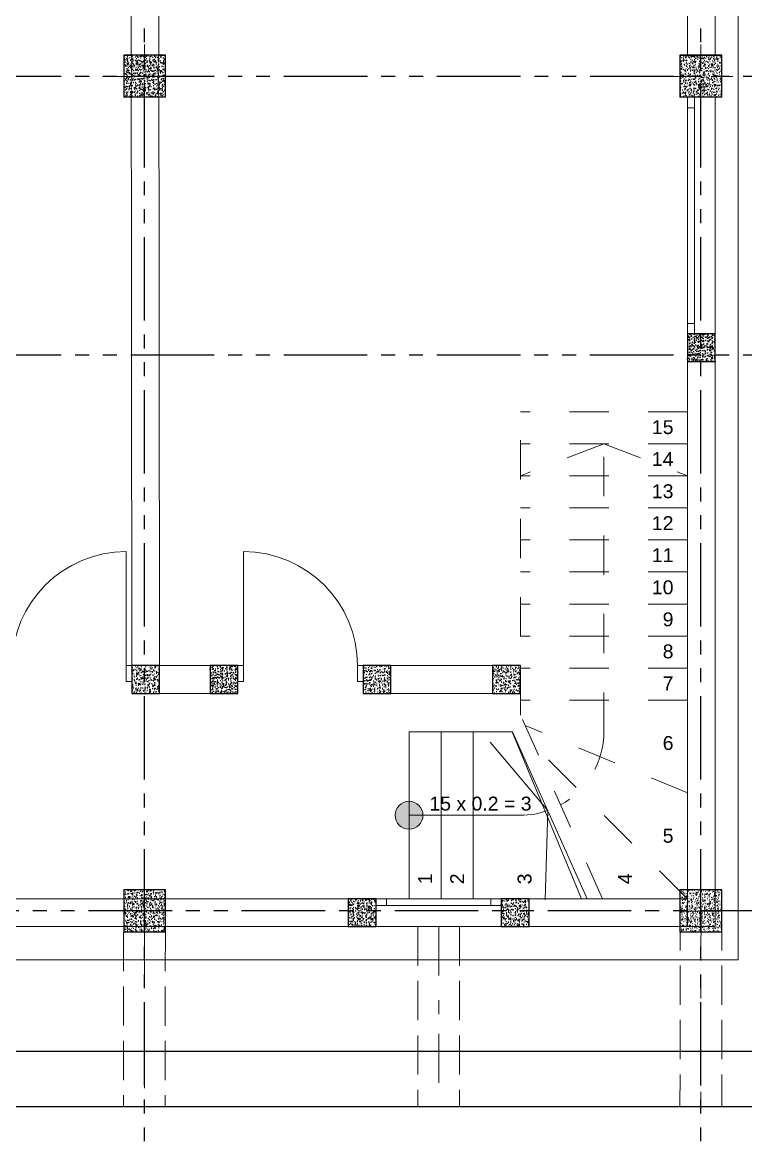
# Model space of a CAD drawing. Header units: metres. Extents: x -6.1 to 26.1, y -10.1 to 14.1.
# Drawn here: x 15.12 to 20.32, y -1.65 to 6.39 of the extents above; entities that cross this region are included whole.
import ezdxf
from ezdxf.enums import TextEntityAlignment as Align

# ---------------------------------------------------------------- set-up
doc = ezdxf.new("R2010")
doc.units = ezdxf.units.M
doc.header["$MEASUREMENT"] = 0
for name, pattern in [('Xref_Arq. PB$0$Línea Oculta', [0.391222, 0.282222, -0.109]), ('Xref_Arq. PB$0$Punto & Raya', [0.670278, 0.352778, -0.176389, 0, -0.141111]), ('Xref_Arq. PB$0$Rayas', [0.564444, 0.282222, -0.282222]), ('Xref_Arq. PB$0$Wipeout_Contour', [1, 0, -1]), ('Xref_Ejes$0$ACAD_ISO05W100', [33, 24, -3, 0, -3, 0, -3])]:
    doc.linetypes.add(name, pattern=pattern)
for name, color, linetype in [('Xref_Arq. PB$0$Estructura - Forjados', 7, 'Continuous'), ('Xref_Arq. PB$0$Estructura - Muros', 7, 'Continuous'), ('Xref_Arq. PB$0$Estructura - Vigas y Pilares', 7, 'Continuous'), ('Xref_Arq. PB$0$Interior - Escaleras', 7, 'Continuous'), ('Xref_Arq. PB$0$Puertas ArchiCAD', 7, 'Continuous'), ('Xref_Arq. PB$0$Ventanas ArchiCAD', 7, 'Continuous'), ('Xref_Castillos PB$0$COLUM. PB', 140, 'Continuous'), ('Xref_Ejes$0$00-EJES', 1, 'Xref_Ejes$0$ACAD_ISO05W100')]:
    doc.layers.add(name, color=color, linetype=linetype)
for name, color, linetype, lineweight in [('Xref_Arq. PB$0$Estructura - Forjados_Pluma_Nº__1', 7, 'Continuous', 13), ('Xref_Arq. PB$0$Estructura - Muros_Pluma_Nº__1', 7, 'Continuous', 13), ('Xref_Arq. PB$0$Estructura - Vigas y Pilares_Pluma_Nº__20', 1, 'Continuous', 0), ('Xref_Arq. PB$0$Estructura - Vigas y Pilares_Pluma_Nº__28', 7, 'Continuous', 18), ('Xref_Arq. PB$0$Interior - Escaleras_Pluma_Nº__2', 8, 'Continuous', 15), ('Xref_Arq. PB$0$Interior - Escaleras_Pluma_Nº__23', 7, 'Continuous', 18), ('Xref_Arq. PB$0$Puertas ArchiCAD_Pluma_Nº__1', 7, 'Continuous', 13), ('Xref_Arq. PB$0$Puertas ArchiCAD_Pluma_Nº__23', 7, 'Continuous', 18), ('Xref_Arq. PB$0$Ventanas ArchiCAD_Pluma_Nº__1', 7, 'Continuous', 13), ('Xref_Arq. PB$0$Ventanas ArchiCAD_Pluma_Nº__23', 7, 'Continuous', 18)]:
    doc.layers.add(name, color=color, linetype=linetype, lineweight=lineweight)
for name, color, linetype, lineweight, true_color in [('Xref_Arq. PB$0$Estructura - Vigas y Pilares_Pluma_Nº__170', 7, 'Continuous', 13, 0x9f9f00), ('Xref_Arq. PB$0$Estructura - Vigas y Pilares_Pluma_Nº__69', 7, 'Continuous', 13, 0x6a6a6a), ('Xref_Arq. PB$0$Estructura - Vigas y Pilares_Pluma_Nº__90', 7, 'Continuous', 13, 0x6a6a6a), ('Xref_Arq. PB$0$Puertas ArchiCAD_Pluma_Nº__3', 7, 'Continuous', 18, 0xff6600), ('Xref_Arq. PB$0$Ventanas ArchiCAD_Pluma_Nº__3', 7, 'Continuous', 18, 0xff6600)]:
    doc.layers.add(name, color=color, linetype=linetype, lineweight=lineweight, true_color=true_color)
doc.styles.add('Xref_Arq. PB$0$Estilo_Generado_1', font='arial.ttf')
pattern_1 = [(0, (0, 0), (0, 0.623538), [0.06, -0.3]), (0, (0.18, 0.3118), (0, 0.623538), [0.06, -0.3]), (60, (0, 0), (-0.54, 0.31177), [0.06, -0.3]), (60, (0.36, 0), (-0.54, 0.31177), [0.06, -0.3]), (120, (0.06, 0), (0.54, 0.31177), [0.06, -0.3]), (120, (0.42, 0), (0.54, 0.31177), [0.06, -0.3]), (0, (0, 0.06), (0, 0.12), [0, -0.12, 0, -0.18]), (45, (0.06, 0.06), (-0.0848528, 0.0848528), [0, -0.09, 0, -0.15])]

# ---------------------------------------------------------------- blocks, each defined once
blk = doc.blocks.new('Xref_Ejes')
at = {"layer": 'Xref_Ejes$0$00-EJES', "ltscale": 0.025}
for p, q in [((16, -8.9568), (16, 12.9873)), ((19.9967, -8.9568), (19.9967, 12.9873)), ((-4.9997, 6), (24.997, 6)), ((-5, 3.9958), (24.9967, 3.9958)), ((24.9967, 0), (-5, 0))]:
    blk.add_line(p, q, dxfattribs=at)
blk = doc.blocks.new('Xref_Arq. PB$0$Forjado_1', base_point=(9.6104, 18.2739))
at = {"layer": 'Xref_Arq. PB$0$Estructura - Forjados_Pluma_Nº__1', "linetype": 'Continuous', "flags": 128}
blk.add_lwpolyline([(9.6104, 18.2739), (9.6104, 8.6612), (-7.0825, 8.6612), (-7.0825, 18.2739)], close=True, dxfattribs=at)
blk = doc.blocks.new('Xref_Arq. PB$0$Forjado_2', base_point=(-11.0804, 18.5154))
at = {"layer": 'Xref_Arq. PB$0$Estructura - Forjados_Pluma_Nº__1', "linetype": 'Continuous', "flags": 128}
blk.add_lwpolyline([(-11.0804, 18.5154), (10.7361, 18.5154), (10.7514, 7.6041), (-11.0804, 7.6041)], close=True, dxfattribs=at)
blk = doc.blocks.new('Xref_Arq. PB$0$Ventana 17_2')
at = {"layer": 'Xref_Arq. PB$0$Ventanas ArchiCAD_Pluma_Nº__1', "linetype": 'Continuous'}
for p, q in [((-0.45, 0), (-0.45, -0.05)), ((0.45, 0), (0.45, -0.05))]:
    blk.add_line(p, q, dxfattribs=at)
at = {"layer": 'Xref_Arq. PB$0$Ventanas ArchiCAD_Pluma_Nº__23', "linetype": 'Continuous'}
for p, q in [((-0.45, 0), (-0.375, 0)), ((-0.375, 0), (-0.375, -0.05)), ((0.375, -0.05), (0.375, 0)), ((0.375, 0), (0.45, 0)), ((-0.375, -0.05), (-0.45, -0.05)), ((0.45, -0.05), (0.375, -0.05))]:
    blk.add_line(p, q, dxfattribs=at)
at = {"layer": 'Xref_Arq. PB$0$Ventanas ArchiCAD_Pluma_Nº__3', "linetype": 'Continuous'}
for p, q in [((-0.45, 0), (0.45, 0)), ((-0.375, 0), (0.375, 0)), ((0.375, -0.05), (-0.375, -0.05)), ((-0.45, -0.2), (0.45, -0.2))]:
    blk.add_line(p, q, dxfattribs=at)
blk = doc.blocks.new('Xref_Arq. PB$0$Muro_6', base_point=(-6.5596, 8.9011))
at = {"color": 254, "linetype": 'Xref_Arq. PB$0$Wipeout_Contour', "lineweight": 0, "ltscale": 63.854717}
blk.add_wipeout([(3.7919, 8.9011), (7.0081, 8.9011), (7.0081, 9.0511), (7.0081, 9.1011), (3.7919, 9.1011), (3.7919, 9.0511)], dxfattribs=at).dxf.layer = 'Xref_Arq. PB$0$Estructura - Muros'
at = {"color": 254, "linetype": 'Xref_Arq. PB$0$Wipeout_Contour', "lineweight": 0, "ltscale": 62.423768}
blk.add_wipeout([(7.9081, 8.9011), (9.3421, 8.9011), (9.3421, 9.1011), (7.9081, 9.1011), (7.9081, 9.0511)], dxfattribs=at).dxf.layer = 'Xref_Arq. PB$0$Estructura - Muros'
at = {"layer": 'Xref_Arq. PB$0$Estructura - Muros_Pluma_Nº__1', "linetype": 'Continuous'}
for p, q in [((7.0081, 9.1011), (7.0081, 9.0511)), ((7.9081, 9.1011), (7.9081, 9.0511)), ((7.0081, 9.0511), (7.0081, 8.9011)), ((7.9081, 9.0511), (7.9081, 8.9011))]:
    blk.add_line(p, q, dxfattribs=at)
at = {"layer": 'Xref_Arq. PB$0$Estructura - Muros_Pluma_Nº__1', "linetype": 'Continuous', "flags": 128}
for points in [[(7.0081, 9.1011), (3.7919, 9.1011)], [(9.3421, 9.1011), (7.9081, 9.1011)], [(9.3421, 8.9011), (9.3421, 9.1011)], [(3.7919, 8.9011), (7.0081, 8.9011)], [(7.9081, 8.9011), (9.3421, 8.9011)]]:
    blk.add_lwpolyline(points, dxfattribs=at)
at = {"layer": 'Xref_Arq. PB$0$Ventanas ArchiCAD', "color": 251, "linetype": 'Continuous', "lineweight": 13, "true_color": 0x6a6a6a, "xscale": -1}
blk.add_blockref('Xref_Arq. PB$0$Ventana 17_2', (7.4581, 9.1011), dxfattribs=at)
blk = doc.blocks.new('Xref_Arq. PB$0$Ventana 17_3')
at = {"layer": 'Xref_Arq. PB$0$Ventanas ArchiCAD_Pluma_Nº__1', "linetype": 'Continuous'}
for p, q in [((-0.85, 0), (-0.85, -0.05)), ((0.85, 0), (0.85, -0.05))]:
    blk.add_line(p, q, dxfattribs=at)
at = {"layer": 'Xref_Arq. PB$0$Ventanas ArchiCAD_Pluma_Nº__23', "linetype": 'Continuous'}
for p, q in [((-0.85, 0), (-0.775, 0)), ((-0.775, 0), (-0.775, -0.05)), ((0.775, -0.05), (0.775, 0)), ((0.775, 0), (0.85, 0)), ((-0.775, -0.05), (-0.85, -0.05)), ((0.85, -0.05), (0.775, -0.05))]:
    blk.add_line(p, q, dxfattribs=at)
at = {"layer": 'Xref_Arq. PB$0$Ventanas ArchiCAD_Pluma_Nº__3', "linetype": 'Continuous'}
for p, q in [((-0.85, 0), (0.85, 0)), ((-0.775, 0), (0.775, 0)), ((0.775, -0.05), (-0.775, -0.05)), ((-0.85, -0.2), (0.85, -0.2))]:
    blk.add_line(p, q, dxfattribs=at)
blk = doc.blocks.new('Xref_Arq. PB$0$Muro_11', base_point=(9.5434, 8.9011))
at = {"layer": 'Xref_Arq. PB$0$Estructura - Muros_Pluma_Nº__1', "linetype": 'Continuous'}
for p, q in [((9.3434, 14.8619), (9.3934, 14.8619)), ((9.3934, 14.8619), (9.5434, 14.8619))]:
    blk.add_line(p, q, dxfattribs=at)
at = {"layer": 'Xref_Arq. PB$0$Estructura - Muros_Pluma_Nº__1', "linetype": 'Continuous', "flags": 128}
for points in [[(9.5434, 14.8619), (9.5435, 18.1223)], [(9.3435, 17.9223), (9.3434, 15.1619)]]:
    blk.add_lwpolyline(points, dxfattribs=at)
at = {"color": 254, "linetype": 'Xref_Arq. PB$0$Wipeout_Contour', "lineweight": 0, "ltscale": 74.957945}
blk.add_wipeout([(9.3434, 8.9011), (9.5434, 8.9011), (9.5434, 13.1619), (9.3934, 13.1619), (9.3434, 13.1619)], dxfattribs=at).dxf.layer = 'Xref_Arq. PB$0$Estructura - Muros'
at = {"layer": 'Xref_Arq. PB$0$Estructura - Muros_Pluma_Nº__1', "linetype": 'Continuous'}
for p, q in [((9.3434, 13.1619), (9.3934, 13.1619)), ((9.3934, 13.1619), (9.5434, 13.1619))]:
    blk.add_line(p, q, dxfattribs=at)
at = {"layer": 'Xref_Arq. PB$0$Estructura - Muros_Pluma_Nº__1', "linetype": 'Continuous', "flags": 128}
for points in [[(9.3434, 13.1619), (9.3434, 8.9011)], [(9.5434, 8.9011), (9.5434, 13.1619)], [(9.3434, 8.9011), (9.5434, 8.9011)]]:
    blk.add_lwpolyline(points, dxfattribs=at)
at = {"layer": 'Xref_Arq. PB$0$Ventanas ArchiCAD', "color": 251, "linetype": 'Continuous', "lineweight": 13, "true_color": 0x6a6a6a, "rotation": 89.9999704918467}
blk.add_blockref('Xref_Arq. PB$0$Ventana 17_3', (9.3434, 14.0119), dxfattribs=at)
blk = doc.blocks.new('Xref_Arq. PB$0$Muro_17', base_point=(5.2451, 17.9223))
at = {"color": 254, "linetype": 'Xref_Arq. PB$0$Wipeout_Contour', "lineweight": 0, "ltscale": 61.343434}
blk.add_wipeout([(5.2451, 17.9223), (5.252, 10.7762), (5.452, 10.7762), (5.4451, 17.9223)], dxfattribs=at).dxf.layer = 'Xref_Arq. PB$0$Estructura - Muros'
at = {"layer": 'Xref_Arq. PB$0$Estructura - Muros_Pluma_Nº__1', "linetype": 'Continuous', "flags": 128}
for points in [[(5.2451, 17.9223), (5.252, 10.7762)], [(5.452, 10.7762), (5.4451, 17.9223)]]:
    blk.add_lwpolyline(points, dxfattribs=at)
blk = doc.blocks.new('Xref_Arq. PB$0$Puerta 17')
at = {"layer": 'Xref_Arq. PB$0$Puertas ArchiCAD_Pluma_Nº__1', "linetype": 'Continuous'}
for p, q in [((-0.45, 0), (-0.487, 0)), ((-0.45, 0), (-0.45, -0.115)), ((0.45, 0), (0.45, -0.115)), ((0.45, 0), (0.487, 0)), ((-0.45, -0.115), (-0.45, -0.2)), ((0.45, -0.115), (0.45, -0.2)), ((-0.45, -0.2), (-0.487, -0.2)), ((0.45, -0.2), (0.487, -0.2))]:
    blk.add_line(p, q, dxfattribs=at)
at = {"layer": 'Xref_Arq. PB$0$Puertas ArchiCAD_Pluma_Nº__23', "linetype": 'Continuous'}
for p, q in [((-0.41, 0), (-0.45, 0)), ((-0.45, 0), (-0.45, -0.115)), ((-0.41, -0.115), (-0.41, 0)), ((0.45, 0), (0.41, 0)), ((0.41, 0), (0.41, -0.115)), ((0.45, -0.115), (0.45, 0)), ((-0.45, -0.115), (-0.41, -0.115)), ((0.41, -0.115), (0.45, -0.115))]:
    blk.add_line(p, q, dxfattribs=at)
at = {"layer": 'Xref_Arq. PB$0$Puertas ArchiCAD_Pluma_Nº__3', "linetype": 'Continuous'}
blk.add_line((0.41, 0), (0.41, 0.82), dxfattribs=at)
blk.add_arc((0.41, 0), 0.82, 90, 180, dxfattribs=at)
blk = doc.blocks.new('Xref_Arq. PB$0$Muro_19', base_point=(-6.5109, 10.5762))
at = {"color": 254, "linetype": 'Xref_Arq. PB$0$Wipeout_Contour', "lineweight": 0, "ltscale": 72.299624}
blk.add_wipeout([(5.252, 10.5762), (6.0149, 10.5762), (6.0149, 10.6612), (6.0149, 10.7762), (5.252, 10.7762), (5.252, 10.6612)], dxfattribs=at).dxf.layer = 'Xref_Arq. PB$0$Estructura - Muros'
at = {"color": 254, "linetype": 'Xref_Arq. PB$0$Wipeout_Contour', "lineweight": 0, "ltscale": 65.093512}
blk.add_wipeout([(6.9149, 10.5762), (8.0454, 10.5762), (8.0454, 10.7762), (6.9149, 10.7762), (6.9149, 10.6612)], dxfattribs=at).dxf.layer = 'Xref_Arq. PB$0$Estructura - Muros'
at = {"layer": 'Xref_Arq. PB$0$Estructura - Muros_Pluma_Nº__1', "linetype": 'Continuous'}
for p, q in [((5.252, 10.7762), (5.289, 10.7762)), ((5.252, 10.7762), (5.252, 10.6612)), ((6.0149, 10.7762), (5.9779, 10.7762)), ((6.0149, 10.7762), (6.0149, 10.6612)), ((6.9149, 10.7762), (6.9519, 10.7762)), ((6.9149, 10.7762), (6.9149, 10.6612)), ((5.252, 10.6612), (5.252, 10.5762)), ((6.0149, 10.6612), (6.0149, 10.5762)), ((6.9149, 10.6612), (6.9149, 10.5762)), ((5.252, 10.5762), (5.289, 10.5762)), ((6.0149, 10.5762), (5.9779, 10.5762)), ((6.9149, 10.5762), (6.9519, 10.5762))]:
    blk.add_line(p, q, dxfattribs=at)
at = {"layer": 'Xref_Arq. PB$0$Estructura - Muros_Pluma_Nº__1', "linetype": 'Continuous', "flags": 128}
for points in [[(6.0149, 10.7762), (5.452, 10.7762)], [(8.0454, 10.7762), (6.9149, 10.7762)], [(8.0454, 10.5762), (8.0454, 10.7762)], [(5.252, 10.5762), (6.0149, 10.5762)], [(6.9149, 10.5762), (8.0454, 10.5762)]]:
    blk.add_lwpolyline(points, dxfattribs=at)
at = {"layer": 'Xref_Arq. PB$0$Puertas ArchiCAD', "linetype": 'Continuous'}
blk.add_blockref('Xref_Arq. PB$0$Puerta 17', (4.802, 10.7762), dxfattribs=at)
at = {"layer": 'Xref_Arq. PB$0$Puertas ArchiCAD', "linetype": 'Continuous', "xscale": -1}
blk.add_blockref('Xref_Arq. PB$0$Puerta 17', (6.4649, 10.7762), dxfattribs=at)
blk = doc.blocks.new('Xref_Arq. PB$0$Pilar_10', base_point=(9.3421, 15.0119))
at = {"color": 254, "linetype": 'Xref_Arq. PB$0$Wipeout_Contour', "lineweight": 0, "ltscale": 70.741197}
blk.add_wipeout([(9.4921, 15.1619), (9.1921, 15.1619), (9.1921, 14.8619), (9.4921, 14.8619)], dxfattribs=at).dxf.layer = 'Xref_Arq. PB$0$Estructura - Vigas y Pilares'
at = {"layer": 'Xref_Arq. PB$0$Estructura - Vigas y Pilares_Pluma_Nº__170', "linetype": 'Continuous'}
h = blk.add_hatch(dxfattribs=at)
h.set_pattern_fill('HORMIGÓN_ARMADO', color=256, style=0, pattern_type=2)
h.set_pattern_definition(pattern_1)
h.paths.add_polyline_path([(9.4921, 15.1619), (9.1921, 15.1619), (9.1921, 14.8619), (9.4921, 14.8619)])
at = {"layer": 'Xref_Arq. PB$0$Estructura - Vigas y Pilares_Pluma_Nº__20', "linetype": 'Continuous'}
for p, q in [((9.3421, 15.0919), (9.3421, 15.2419)), ((9.2621, 15.0119), (9.1121, 15.0119)), ((9.4221, 15.0119), (9.5721, 15.0119)), ((9.3421, 14.9319), (9.3421, 14.7819))]:
    blk.add_line(p, q, dxfattribs=at)
at = {"layer": 'Xref_Arq. PB$0$Estructura - Vigas y Pilares_Pluma_Nº__28', "linetype": 'Continuous'}
for p, q in [((9.4921, 15.1619), (9.1921, 15.1619)), ((9.1921, 15.1619), (9.1921, 14.8619)), ((9.4921, 14.8619), (9.4921, 15.1619)), ((9.1921, 14.8619), (9.4921, 14.8619))]:
    blk.add_line(p, q, dxfattribs=at)
blk = doc.blocks.new('Xref_Arq. PB$0$Pilar_11', base_point=(5.3454, 15.0123))
at = {"layer": 'Xref_Arq. PB$0$Estructura - Vigas y Pilares_Pluma_Nº__20', "linetype": 'Continuous'}
for p, q in [((5.3454, 15.0923), (5.3454, 15.2423)), ((5.3454, 14.9323), (5.3454, 14.7823))]:
    blk.add_line(p, q, dxfattribs=at)
at = {"color": 254, "linetype": 'Xref_Arq. PB$0$Wipeout_Contour', "lineweight": 0, "ltscale": 63.604459}
blk.add_wipeout([(5.1954, 15.1623), (5.1954, 14.8623), (5.2481, 14.8623), (5.2478, 15.1623)], dxfattribs=at).dxf.layer = 'Xref_Arq. PB$0$Estructura - Vigas y Pilares'
at = {"color": 254, "linetype": 'Xref_Arq. PB$0$Wipeout_Contour', "lineweight": 0, "ltscale": 63.93575}
blk.add_wipeout([(5.4954, 15.1623), (5.4478, 15.1623), (5.4481, 14.8623), (5.4954, 14.8623)], dxfattribs=at).dxf.layer = 'Xref_Arq. PB$0$Estructura - Vigas y Pilares'
at = {"layer": 'Xref_Arq. PB$0$Estructura - Vigas y Pilares_Pluma_Nº__170', "linetype": 'Continuous'}
h = blk.add_hatch(dxfattribs=at)
h.set_pattern_fill('HORMIGÓN_ARMADO', color=256, style=0, pattern_type=2)
h.set_pattern_definition(pattern_1)
h.paths.add_polyline_path([(5.1954, 15.1623), (5.1954, 14.8623), (5.2481, 14.8623), (5.2478, 15.1623)])
h = blk.add_hatch(dxfattribs=at)
h.set_pattern_fill('HORMIGÓN_ARMADO', color=256, style=0, pattern_type=2)
h.set_pattern_definition(pattern_1)
h.paths.add_polyline_path([(5.4954, 15.1623), (5.4478, 15.1623), (5.4481, 14.8623), (5.4954, 14.8623)])
at = {"layer": 'Xref_Arq. PB$0$Estructura - Vigas y Pilares_Pluma_Nº__20', "linetype": 'Continuous'}
for p, q in [((5.2654, 15.0123), (5.1154, 15.0123)), ((5.4254, 15.0123), (5.5754, 15.0123))]:
    blk.add_line(p, q, dxfattribs=at)
at = {"layer": 'Xref_Arq. PB$0$Estructura - Vigas y Pilares_Pluma_Nº__28', "linetype": 'Continuous'}
for p, q in [((5.1954, 15.1623), (5.1954, 14.8623)), ((5.2478, 15.1623), (5.1954, 15.1623)), ((5.4954, 15.1623), (5.4478, 15.1623)), ((5.4954, 14.8623), (5.4954, 15.1623)), ((5.1954, 14.8623), (5.2481, 14.8623)), ((5.4481, 14.8623), (5.4954, 14.8623))]:
    blk.add_line(p, q, dxfattribs=at)
blk = doc.blocks.new('Xref_Arq. PB$0$Escalera 1')
at = {"layer": 'Xref_Arq. PB$0$Interior - Escaleras_Pluma_Nº__2', "linetype": 'Continuous'}
blk.add_hatch(color=256, dxfattribs=at).paths.add_polyline_path([(-0.5, 0, 1), (-0.7, 0, 1)])
at = {"layer": 'Xref_Arq. PB$0$Interior - Escaleras_Pluma_Nº__23', "linetype": 'Xref_Arq. PB$0$Rayas'}
for p, q in [((-1.2, 1.39), (-1.2, 2)), ((-1.2, 2), (2.3, 2)), ((-1.2, 2), (-0.097, 0.897)), ((-0.4385, 2), (0.0446, 0.8337)), ((0.2273, 2), (0.2273, 0.8)), ((0.4576, 2), (0.4576, 0.8)), ((0.6879, 2), (0.6879, 0.8)), ((0.9182, 2), (0.9182, 0.8)), ((1.1485, 2), (1.1485, 0.8)), ((1.3788, 2), (1.3788, 0.8)), ((1.6091, 2), (1.6091, 0.8)), ((1.8394, 2), (1.8394, 0.8)), ((2.0697, 1.4), (1.8394, 2)), ((2.0697, 2), (2.0697, 0.8)), ((2.3, 2), (2.3, 0.8)), ((2.3, 2), (2.3, 0.8)), ((-1.2, 1.39), (0.12, 0.8)), ((0, 1.4), (2.0697, 1.4)), ((2.0697, 1.4), (1.8394, 0.8)), ((0.12, 0.8), (2.3, 0.8))]:
    blk.add_line(p, q, dxfattribs=at)
at = {"layer": 'Xref_Arq. PB$0$Interior - Escaleras_Pluma_Nº__23', "linetype": 'Continuous'}
for p, q in [((-1.2, 0), (-1.2, 1.2805)), ((-1.2, 1.2805), (0, 0.7441)), ((-1.2, 1.2385), (0, 0.7414)), ((-0.5666, 0.9974), (-1.209, 0.9772)), ((-0.5666, 0.9974), (-0.0758, 0.5825)), ((-0.6, 0), (-0.6, 0.8)), ((0, 0), (0, 0.7441)), ((-1.2, 0.4606), (0, 0.4606)), ((-1.2, 0.2303), (0, 0.2303)), ((-1.2, 0), (0, 0)), ((-1.2, 0), (0, 0))]:
    blk.add_line(p, q, dxfattribs=at)
blk.add_circle((-0.6, 0), 0.1, dxfattribs=at)
at = {"layer": 'Xref_Arq. PB$0$Interior - Escaleras_Pluma_Nº__23', "linetype": 'Xref_Arq. PB$0$Rayas'}
blk.add_arc((0, 0.8), 0.6, 90, 151.23554, dxfattribs=at)
at = {"layer": 'Xref_Arq. PB$0$Interior - Escaleras_Pluma_Nº__23', "linetype": 'Continuous'}
blk.add_arc((0, 0.8), 0.6, 160.79594, 180, dxfattribs=at)
at = {"layer": 'Xref_Arq. PB$0$Interior - Escaleras_Pluma_Nº__23', "style": 'Xref_Arq. PB$0$Estilo_Generado_1'}
for tag, rotation, p in [('gs_numb_startfrom_4', 270, (-0.7524, 1.9049)), ('gs_numb_startfrom_5', 270, (-0.0857, 1.9049)), ('gs_numb_startfrom_6', 270, (0.3424, 1.9057)), ('gs_numb_startfrom_7', 270, (0.5727, 1.9049)), ('gs_numb_startfrom_8', 270, (0.803, 1.9049)), ('gs_numb_startfrom_9', 270, (1.0333, 1.9049)), ('gs_numb_startfrom_10', 270, (1.2636, 1.9057)), ('gs_numb_startfrom_11', 270, (1.4939, 1.9057)), ('gs_numb_startfrom_12', 270, (1.7242, 1.9048)), ('gs_numb_startfrom_13', 270, (1.9545, 1.9057)), ('gs_numb_startfrom_14', 270, (2.1849, 1.9049)), ('gs_numb_startfrom_3', 180, (-1.0237, 1.5581)), ('gs_numb_startfrom_2', 180, (-1.0237, 0.8345)), ('gs_detlevel_2D_dim', 270, (-0.5214, 0.8847)), ('gs_numb_startfrom_1', 180, (-1.0237, 0.3512)), ('gs_numb_startfrom_0', 180, (-1.0237, 0.1209))]:
    blk.add_attdef(tag, text='', height=0.1, rotation=rotation, dxfattribs=at).set_placement(p, align=Align.MIDDLE_LEFT)
blk = doc.blocks.new('Xref_Arq. PB$0$Viga_12', base_point=(5.344, 8.8619))
at = {"layer": 'Xref_Arq. PB$0$Estructura - Vigas y Pilares_Pluma_Nº__69', "linetype": 'Xref_Arq. PB$0$Punto & Raya'}
blk.add_line((5.344, 8.8619), (5.3433, 7.6041), dxfattribs=at)
at = {"layer": 'Xref_Arq. PB$0$Estructura - Vigas y Pilares_Pluma_Nº__90', "linetype": 'Xref_Arq. PB$0$Línea Oculta'}
for p, q in [((5.194, 8.862), (5.1933, 7.6042)), ((5.194, 8.862), (5.494, 8.8618)), ((5.494, 8.8618), (5.4933, 7.604)), ((5.1933, 7.6042), (5.4933, 7.604))]:
    blk.add_line(p, q, dxfattribs=at)
blk = doc.blocks.new('Xref_Arq. PB$0$Viga_13', base_point=(9.3435, 9.0119))
at = {"layer": 'Xref_Arq. PB$0$Estructura - Vigas y Pilares_Pluma_Nº__69', "linetype": 'Xref_Arq. PB$0$Punto & Raya'}
blk.add_line((9.3435, 9.0119), (9.3421, 7.6041), dxfattribs=at)
at = {"layer": 'Xref_Arq. PB$0$Estructura - Vigas y Pilares_Pluma_Nº__90', "linetype": 'Xref_Arq. PB$0$Línea Oculta'}
for p, q in [((9.1935, 9.012), (9.1921, 7.6042)), ((9.1935, 9.012), (9.4935, 9.0117)), ((9.4935, 9.0117), (9.4921, 7.6039)), ((9.1921, 7.6042), (9.4921, 7.6039))]:
    blk.add_line(p, q, dxfattribs=at)
blk = doc.blocks.new('Xref_Arq. PB$0$Viga_14', base_point=(7.4581, 8.9011))
at = {"layer": 'Xref_Arq. PB$0$Estructura - Vigas y Pilares_Pluma_Nº__69', "linetype": 'Xref_Arq. PB$0$Punto & Raya'}
blk.add_line((7.4581, 8.9011), (7.4581, 7.6041), dxfattribs=at)
at = {"layer": 'Xref_Arq. PB$0$Estructura - Vigas y Pilares_Pluma_Nº__90', "linetype": 'Xref_Arq. PB$0$Línea Oculta'}
for p, q in [((7.3081, 8.9011), (7.3081, 7.6041)), ((7.3081, 8.9011), (7.6081, 8.9011)), ((7.6081, 8.9011), (7.6081, 7.6041)), ((7.3081, 7.6041), (7.6081, 7.6041))]:
    blk.add_line(p, q, dxfattribs=at)
blk = doc.blocks.new('Xref_Arq. PB')
at = {"layer": 'Xref_Arq. PB$0$Estructura - Forjados', "linetype": 'Continuous'}
for name, p in [('Xref_Arq. PB$0$Forjado_2', (-0.4258, 9.5015)), ('Xref_Arq. PB$0$Forjado_1', (20.265, 9.26))]:
    blk.add_blockref(name, p, dxfattribs=at)
at = {"layer": 'Xref_Arq. PB$0$Estructura - Muros'}
for name, p in [('Xref_Arq. PB$0$Muro_17', (15.8997, 8.9084)), ('Xref_Arq. PB$0$Muro_6', (4.095, -0.1129))]:
    blk.add_blockref(name, p, dxfattribs=at)
for name, p in [('Xref_Arq. PB$0$Muro_11', (20.1001, -0.1129)), ('Xref_Arq. PB$0$Muro_19', (4.1437, 1.5623))]:
    blk.add_blockref(name, p, dxfattribs=at)
at = {"layer": 'Xref_Arq. PB$0$Estructura - Vigas y Pilares'}
blk.add_blockref('Xref_Arq. PB$0$Pilar_11', (16, 5.9983), dxfattribs=at)
at = {"layer": 'Xref_Arq. PB$0$Estructura - Vigas y Pilares', "color": 251, "lineweight": 13, "true_color": 0x6a6a6a}
for name, p in [('Xref_Arq. PB$0$Viga_12', (15.9986, -0.1521)), ('Xref_Arq. PB$0$Viga_14', (18.1127, -0.1129))]:
    blk.add_blockref(name, p, dxfattribs=at)
blk.add_lwpolyline([(-0.4258, 1.7043), (-0.0258, 1.7043), (-0.0258, -1.0098), (21.006, -1.0098), (21.0148, 3.5281), (21.3991, 3.5263), (21.406, -1.4098), (-0.4258, -1.4098), (-0.4258, 1.7043)])
at = {"layer": 'Xref_Arq. PB$0$Estructura - Vigas y Pilares'}
blk.add_blockref('Xref_Arq. PB$0$Pilar_10', (19.9967, 5.998), dxfattribs=at)
at = {"layer": 'Xref_Arq. PB$0$Estructura - Vigas y Pilares', "color": 251, "lineweight": 13, "true_color": 0x6a6a6a}
blk.add_blockref('Xref_Arq. PB$0$Viga_13', (19.9981, -0.0021), dxfattribs=at)
at = {"layer": 'Xref_Arq. PB$0$Interior - Escaleras', "linetype": 'Continuous'}
ref = blk.add_blockref('Xref_Arq. PB$0$Escalera 1', (17.9001, 1.2871), dxfattribs=dict(at, xscale=-1, rotation=270))
ref.add_attrib('gs_detlevel_2D_dim', ' 15 x 0.2 = 3', dxfattribs={"layer": 'Xref_Arq. PB$0$Interior - Escaleras_Pluma_Nº__23', "color": 7, "height": 0.1, "style": 'Xref_Arq. PB$0$Estilo_Generado_1'}).set_placement((18.78, 0.7706), align=Align.MIDDLE_RIGHT)
ref.add_attrib('gs_numb_startfrom', '1', dxfattribs={"layer": 'Xref_Arq. PB$0$Interior - Escaleras_Pluma_Nº__23', "color": 7, "height": 0.1, "rotation": 90, "style": 'Xref_Arq. PB$0$Estilo_Generado_1'}).set_placement((18.0153, 0.2691), align=Align.MIDDLE_RIGHT)
ref.add_attrib('gs_numb_startfrom_1', '2', dxfattribs={"layer": 'Xref_Arq. PB$0$Interior - Escaleras_Pluma_Nº__23', "color": 7, "height": 0.1, "rotation": 90, "style": 'Xref_Arq. PB$0$Estilo_Generado_1'}).set_placement((18.2456, 0.2691), align=Align.MIDDLE_RIGHT)
ref.add_attrib('gs_numb_startfrom_2', '3', dxfattribs={"layer": 'Xref_Arq. PB$0$Interior - Escaleras_Pluma_Nº__23', "color": 7, "height": 0.1, "rotation": 90, "style": 'Xref_Arq. PB$0$Estilo_Generado_1'}).set_placement((18.7298, 0.2683), align=Align.MIDDLE_RIGHT)
ref.add_attrib('gs_numb_startfrom_3', '4', dxfattribs={"layer": 'Xref_Arq. PB$0$Interior - Escaleras_Pluma_Nº__23', "color": 7, "height": 0.1, "rotation": 90, "style": 'Xref_Arq. PB$0$Estilo_Generado_1'}).set_placement((19.4525, 0.2691), align=Align.MIDDLE_RIGHT)
ref.add_attrib('gs_numb_startfrom_4', '5', dxfattribs={"layer": 'Xref_Arq. PB$0$Interior - Escaleras_Pluma_Nº__23', "color": 7, "height": 0.1, "style": 'Xref_Arq. PB$0$Estilo_Generado_1'}).set_placement((19.8001, 0.5396), align=Align.MIDDLE_RIGHT)
ref.add_attrib('gs_numb_startfrom_5', '6', dxfattribs={"layer": 'Xref_Arq. PB$0$Interior - Escaleras_Pluma_Nº__23', "color": 7, "height": 0.1, "style": 'Xref_Arq. PB$0$Estilo_Generado_1'}).set_placement((19.8001, 1.2063), align=Align.MIDDLE_RIGHT)
ref.add_attrib('gs_numb_startfrom_6', '7', dxfattribs={"layer": 'Xref_Arq. PB$0$Interior - Escaleras_Pluma_Nº__23', "color": 7, "height": 0.1, "style": 'Xref_Arq. PB$0$Estilo_Generado_1'}).set_placement((19.8001, 1.6353), align=Align.MIDDLE_RIGHT)
ref.add_attrib('gs_numb_startfrom_7', '8', dxfattribs={"layer": 'Xref_Arq. PB$0$Interior - Escaleras_Pluma_Nº__23', "color": 7, "height": 0.1, "style": 'Xref_Arq. PB$0$Estilo_Generado_1'}).set_placement((19.8001, 1.8647), align=Align.MIDDLE_RIGHT)
ref.add_attrib('gs_numb_startfrom_8', '9', dxfattribs={"layer": 'Xref_Arq. PB$0$Interior - Escaleras_Pluma_Nº__23', "color": 7, "height": 0.1, "style": 'Xref_Arq. PB$0$Estilo_Generado_1'}).set_placement((19.8001, 2.0951), align=Align.MIDDLE_RIGHT)
ref.add_attrib('gs_numb_startfrom_9', '10', dxfattribs={"layer": 'Xref_Arq. PB$0$Interior - Escaleras_Pluma_Nº__23', "color": 7, "height": 0.1, "style": 'Xref_Arq. PB$0$Estilo_Generado_1'}).set_placement((19.8001, 2.3254), align=Align.MIDDLE_RIGHT)
ref.add_attrib('gs_numb_startfrom_10', '11', dxfattribs={"layer": 'Xref_Arq. PB$0$Interior - Escaleras_Pluma_Nº__23', "color": 7, "height": 0.1, "style": 'Xref_Arq. PB$0$Estilo_Generado_1'}).set_placement((19.8001, 2.5565), align=Align.MIDDLE_RIGHT)
ref.add_attrib('gs_numb_startfrom_11', '12', dxfattribs={"layer": 'Xref_Arq. PB$0$Interior - Escaleras_Pluma_Nº__23', "color": 7, "height": 0.1, "style": 'Xref_Arq. PB$0$Estilo_Generado_1'}).set_placement((19.8001, 2.7868), align=Align.MIDDLE_RIGHT)
ref.add_attrib('gs_numb_startfrom_12', '13', dxfattribs={"layer": 'Xref_Arq. PB$0$Interior - Escaleras_Pluma_Nº__23', "color": 7, "height": 0.1, "style": 'Xref_Arq. PB$0$Estilo_Generado_1'}).set_placement((19.8001, 3.0162), align=Align.MIDDLE_RIGHT)
ref.add_attrib('gs_numb_startfrom_13', '14', dxfattribs={"layer": 'Xref_Arq. PB$0$Interior - Escaleras_Pluma_Nº__23', "color": 7, "height": 0.1, "style": 'Xref_Arq. PB$0$Estilo_Generado_1'}).set_placement((19.8001, 3.2474), align=Align.MIDDLE_RIGHT)
ref.add_attrib('gs_numb_startfrom_14', '15', dxfattribs={"layer": 'Xref_Arq. PB$0$Interior - Escaleras_Pluma_Nº__23', "color": 7, "height": 0.1, "style": 'Xref_Arq. PB$0$Estilo_Generado_1'}).set_placement((19.8001, 3.4769), align=Align.MIDDLE_RIGHT)
blk = doc.blocks.new('*U272')
at = {"ltscale": 0.025}
h = blk.add_hatch(dxfattribs=at)
h.set_pattern_fill('AR-CONC', color=4, scale=0.00025)
h.set_pattern_definition([(50, (0.075, 0.075), (0.045546, -0.003985), [0.0047625, -0.0523875]), (355, (0.075, 0.075), (-0.008811, 0.047764), [0.00381, -0.04191]), (100.451, (0.078796, 0.07467), (0.036735, 0.043779), [0.0040475, -0.0445226]), (46.184, (0.075, 0.0877), (0.06777, -0.01051), [0.007144, -0.078581]), (96.636, (0.08065, 0.086824), (0.059351, 0.061857), [0.006071, -0.066784]), (351.184, (0.075, 0.0877), (0.05935, 0.061857), [0.005715, -0.062865]), (21, (0.08135, 0.084525), (0.0379036, -0.025566), [0.0047625, -0.0523875]), (326, (0.08135, 0.084525), (0.0154505, 0.046047), [0.00381, -0.04191]), (71.451, (0.08451, 0.082394), (0.053354, 0.020481), [0.0040475, -0.0445225]), (37.5, (0.075, 0.075), (0.0007722, 0.0211388), [0, -0.041402, 0, -0.042545, 0, -0.0420688]), (7.5, (0.075, 0.075), (0.016705, 0.0250451), [0, -0.024257, 0, -0.0404495, 0, -0.0160337]), (327.5, (0.06084, 0.075), (0.0338976, -0.0014322), [0, -0.015875, 0, -0.04953, 0, -0.0657225]), (317.5, (0.05449, 0.075), (0.0370323, 0.0063566), [0, -0.0206375, 0, -0.032893, 0, -0.0466725])])
h.paths.add_polyline_path([(-0.075, -0.075), (0.225, -0.075), (0.225, 0.225), (-0.075, 0.225)])
at = {"color": 4, "linetype": 'ByBlock', "ltscale": 0.025}
blk.add_lwpolyline([(-0.075, -0.075), (0.225, -0.075), (0.225, 0.225), (-0.075, 0.225)], close=True, dxfattribs=at)
blk = doc.blocks.new('*U295')
at = {"ltscale": 0.025, "true_color": 0xcd2027}
h = blk.add_hatch(dxfattribs=at)
h.set_pattern_fill('AR-CONC', color=242, scale=0.00025)
h.set_pattern_definition([(50, (-0.025, -0.025), (0.045546, -0.003985), [0.0047625, -0.0523875]), (355, (-0.025, -0.025), (-0.008811, 0.047764), [0.00381, -0.04191]), (100.451, (-0.021204, -0.02533), (0.036735, 0.043779), [0.0040475, -0.0445226]), (46.184, (-0.025, -0.0123), (0.06777, -0.01051), [0.007144, -0.078581]), (96.636, (-0.01935, -0.013176), (0.05935, 0.061857), [0.006071, -0.066784]), (351.184, (-0.025, -0.0123), (0.05935, 0.061857), [0.005715, -0.062865]), (21, (-0.01865, -0.015475), (0.0379036, -0.025566), [0.0047625, -0.0523875]), (326, (-0.01865, -0.015475), (0.01545, 0.046047), [0.00381, -0.04191]), (71.451, (-0.01549, -0.017606), (0.053354, 0.020481), [0.0040475, -0.0445225]), (37.5, (-0.025, -0.025), (0.0007722, 0.0211388), [0, -0.041402, 0, -0.042545, 0, -0.0420688]), (7.5, (-0.025, -0.025), (0.016705, 0.0250451), [0, -0.024257, 0, -0.0404495, 0, -0.0160337]), (327.5, (-0.03916, -0.025), (0.0338976, -0.0014322), [0, -0.015875, 0, -0.04953, 0, -0.0657225]), (317.5, (-0.04551, -0.025), (0.0370323, 0.0063566), [0, -0.0206375, 0, -0.032893, 0, -0.0466725])])
h.paths.add_polyline_path([(-0.075, -0.075), (0.125, -0.075), (0.125, 0.125), (-0.075, 0.125)])
at = {"color": 242, "linetype": 'ByBlock', "ltscale": 0.025, "true_color": 0xcd2027}
blk.add_lwpolyline([(-0.075, -0.075), (0.125, -0.075), (0.125, 0.125), (-0.075, 0.125)], close=True, dxfattribs=at)
blk = doc.blocks.new('*U299')
at = {"ltscale": 0.025, "true_color": 0xcd2027}
h = blk.add_hatch(dxfattribs=at)
h.set_pattern_fill('AR-CONC', color=242, scale=0.00025)
h.set_pattern_definition([(50, (-0.025, -0.025), (0.045546, -0.003985), [0.0047625, -0.0523875]), (355, (-0.025, -0.025), (-0.008811, 0.047764), [0.00381, -0.04191]), (100.451, (-0.021204, -0.02533), (0.036735, 0.043779), [0.0040475, -0.0445226]), (46.184, (-0.025, -0.0123), (0.06777, -0.01051), [0.007144, -0.078581]), (96.636, (-0.01935, -0.013176), (0.05935, 0.061857), [0.006071, -0.066784]), (351.184, (-0.025, -0.0123), (0.05935, 0.061857), [0.005715, -0.062865]), (21, (-0.01865, -0.015475), (0.0379036, -0.025566), [0.0047625, -0.0523875]), (326, (-0.01865, -0.015475), (0.01545, 0.046047), [0.00381, -0.04191]), (71.451, (-0.01549, -0.017606), (0.053354, 0.020481), [0.0040475, -0.0445225]), (37.5, (-0.025, -0.025), (0.0007722, 0.0211388), [0, -0.041402, 0, -0.042545, 0, -0.0420688]), (7.5, (-0.025, -0.025), (0.016705, 0.0250451), [0, -0.024257, 0, -0.0404495, 0, -0.0160337]), (327.5, (-0.03916, -0.025), (0.0338976, -0.0014322), [0, -0.015875, 0, -0.04953, 0, -0.0657225]), (317.5, (-0.04551, -0.025), (0.0370323, 0.0063566), [0, -0.0206375, 0, -0.032893, 0, -0.0466725])])
h.paths.add_polyline_path([(-0.075, -0.075), (0.125, -0.075), (0.125, 0.125), (-0.075, 0.125)])
at = {"color": 242, "linetype": 'ByBlock', "ltscale": 0.025, "true_color": 0xcd2027}
blk.add_lwpolyline([(-0.075, -0.075), (0.125, -0.075), (0.125, 0.125), (-0.075, 0.125)], close=True, dxfattribs=at)
blk = doc.blocks.new('*U290')
at = {"ltscale": 0.025, "true_color": 0xcd2027}
h = blk.add_hatch(dxfattribs=at)
h.set_pattern_fill('AR-CONC', color=242, scale=0.00025)
h.set_pattern_definition([(50, (-0.025, -0.025), (0.045546, -0.003985), [0.0047625, -0.0523875]), (355, (-0.025, -0.025), (-0.008811, 0.047764), [0.00381, -0.04191]), (100.451, (-0.021204, -0.02533), (0.036735, 0.043779), [0.0040475, -0.0445226]), (46.184, (-0.025, -0.0123), (0.06777, -0.01051), [0.007144, -0.078581]), (96.636, (-0.01935, -0.013176), (0.05935, 0.061857), [0.006071, -0.066784]), (351.184, (-0.025, -0.0123), (0.05935, 0.061857), [0.005715, -0.062865]), (21, (-0.01865, -0.015475), (0.0379036, -0.025566), [0.0047625, -0.0523875]), (326, (-0.01865, -0.015475), (0.01545, 0.046047), [0.00381, -0.04191]), (71.451, (-0.01549, -0.017606), (0.053354, 0.020481), [0.0040475, -0.0445225]), (37.5, (-0.025, -0.025), (0.0007722, 0.0211388), [0, -0.041402, 0, -0.042545, 0, -0.0420688]), (7.5, (-0.025, -0.025), (0.016705, 0.0250451), [0, -0.024257, 0, -0.0404495, 0, -0.0160337]), (327.5, (-0.03916, -0.025), (0.0338976, -0.0014322), [0, -0.015875, 0, -0.04953, 0, -0.0657225]), (317.5, (-0.04551, -0.025), (0.0370323, 0.0063566), [0, -0.0206375, 0, -0.032893, 0, -0.0466725])])
h.paths.add_polyline_path([(-0.075, -0.075), (0.125, -0.075), (0.125, 0.125), (-0.075, 0.125)])
at = {"color": 242, "linetype": 'ByBlock', "ltscale": 0.025, "true_color": 0xcd2027}
blk.add_lwpolyline([(-0.075, -0.075), (0.125, -0.075), (0.125, 0.125), (-0.075, 0.125)], close=True, dxfattribs=at)
blk = doc.blocks.new('*U301')
at = {"ltscale": 0.025, "true_color": 0xcd2027}
h = blk.add_hatch(dxfattribs=at)
h.set_pattern_fill('AR-CONC', color=242, scale=0.00025)
h.set_pattern_definition([(50, (-0.025, -0.025), (0.045546, -0.003985), [0.0047625, -0.0523875]), (355, (-0.025, -0.025), (-0.008811, 0.047764), [0.00381, -0.04191]), (100.451, (-0.021204, -0.02533), (0.036735, 0.043779), [0.0040475, -0.0445226]), (46.184, (-0.025, -0.0123), (0.06777, -0.01051), [0.007144, -0.078581]), (96.636, (-0.01935, -0.013176), (0.05935, 0.061857), [0.006071, -0.066784]), (351.184, (-0.025, -0.0123), (0.05935, 0.061857), [0.005715, -0.062865]), (21, (-0.01865, -0.015475), (0.0379036, -0.025566), [0.0047625, -0.0523875]), (326, (-0.01865, -0.015475), (0.01545, 0.046047), [0.00381, -0.04191]), (71.451, (-0.01549, -0.017606), (0.053354, 0.020481), [0.0040475, -0.0445225]), (37.5, (-0.025, -0.025), (0.0007722, 0.0211388), [0, -0.041402, 0, -0.042545, 0, -0.0420688]), (7.5, (-0.025, -0.025), (0.016705, 0.0250451), [0, -0.024257, 0, -0.0404495, 0, -0.0160337]), (327.5, (-0.03916, -0.025), (0.0338976, -0.0014322), [0, -0.015875, 0, -0.04953, 0, -0.0657225]), (317.5, (-0.04551, -0.025), (0.0370323, 0.0063566), [0, -0.0206375, 0, -0.032893, 0, -0.0466725])])
h.paths.add_polyline_path([(-0.075, -0.075), (0.125, -0.075), (0.125, 0.125), (-0.075, 0.125)])
at = {"color": 242, "linetype": 'ByBlock', "ltscale": 0.025, "true_color": 0xcd2027}
blk.add_lwpolyline([(-0.075, -0.075), (0.125, -0.075), (0.125, 0.125), (-0.075, 0.125)], close=True, dxfattribs=at)
blk = doc.blocks.new('Xref_Castillos PB')
at = {"layer": 'Xref_Castillos PB$0$COLUM. PB', "ltscale": 0.025}
for name, p in [('*U272', (15.925, 5.925)), ('*U272', (19.9217, 5.925)), ('*U301', (19.9751, 4.023)), ('*U301', (15.9816, 1.6373)), ('*U299', (16.5445, 1.6373)), ('*U301', (17.6445, 1.6373)), ('*U290', (18.5751, 1.6373)), ('*U272', (15.925, -0.075)), ('*U295', (17.5377, -0.0379)), ('*U295', (18.6377, -0.0379)), ('*U272', (19.9217, -0.075))]:
    blk.add_blockref(name, p, dxfattribs=at)

msp = doc.modelspace()

# ---------------------------------------------------------------- block references
msp.add_blockref('Xref_Arq. PB', (0, 0))

# ---------------------------------------------------------------- next in the draw order: block references
for name in ['Xref_Ejes', 'Xref_Castillos PB']:
    msp.add_blockref(name, (0, 0))

doc.saveas('drawing.dxf')
